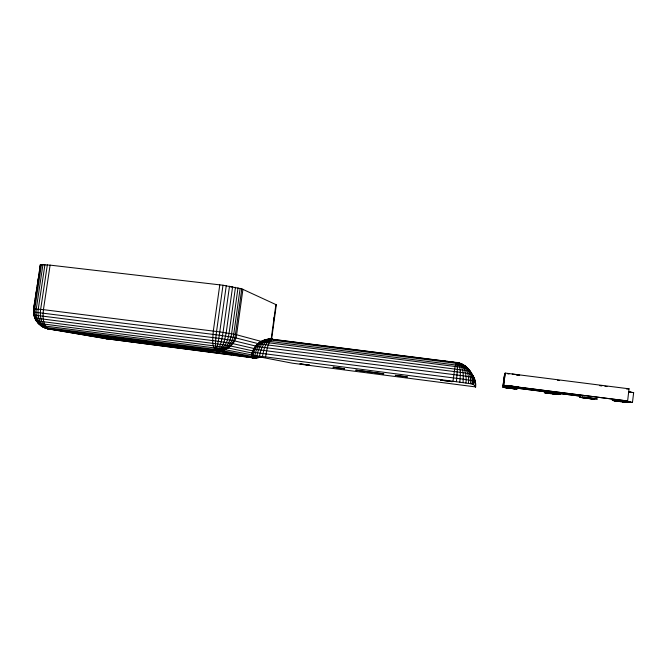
<?xml version="1.0" encoding="UTF-8"?>
<svg xmlns="http://www.w3.org/2000/svg" width="667" height="667" viewBox="0 0 667 667"><rect width="100%" height="100%" fill="white"/><g stroke="black" fill="none" stroke-linecap="round" stroke-linejoin="round"><path stroke-width="1" d="M475.654 386.927L473.312 384.259C474.796 373.87 466.583 363.565 456.211 362.439L272.686 339.295C262.79 337.752 252.718 345.373 251.592 355.361L292.388 363.198L475.654 386.927L475.763 384L474.437 378.306L470.285 371.227L469.268 370.935L263.723 344.439L257.579 343.947L253.585 349.166L463.298 375.821L472.953 377.48L475.346 381.099L474.487 381.107M473.312 384.259L472.945 384.15C474.462 373.995 466.525 362.823 455.819 363.315L268.968 339.728L266.208 339.528L260.897 341.662M475.446 386.952L475.288 382.099M472.945 384.15L471.994 383.967C473.52 374.17 466.291 363.165 456.053 362.581L271.869 339.345C262.548 337.952 254.244 346.54 253.252 355.411L251.592 355.361M471.994 383.967L470.477 383.708C471.619 375.363 467.442 365.783 459.046 363.031M271.502 340.045L276.33 304.777L241.787 288.844L222.995 285.226L50.108 265.132L40.537 264.632L33.533 308.771L33.742 315.007L34.876 318.109L33.934 315.124L33.675 309.947M468.426 383.392C469.676 374.929 465.783 363.698 456.211 362.439C454.277 368.426 454.019 375.012 452.985 381.249L470.477 383.708M465.916 383.016C466.85 375.446 465.157 364.14 456.211 362.439L457.228 364.832L457.404 369.101L456.453 381.707M463.023 382.6C463.498 375.88 464.124 364.966 456.211 362.439L457.212 362.74C461.639 367.976 460.147 375.821 459.838 382.158M627.622 400.984L629.039 388.811L505.211 373.078L503.518 385.268L627.622 400.984L503.518 385.268M624.896 401.576L632.474 402.434L633.65 392.63L628.731 391.821M503.01 385.843L504.644 374.07L503.01 385.843L582.391 395.806L503.226 385.551M503.201 386.435L580.19 396.106L503.201 386.435L503.944 380.457M504.185 378.464L504.552 375.471M503.752 384.951L505.211 373.078M273.753 319.51L274.029 317.459M271.069 339.878L275.913 304.502M242.93 289.278L236.61 334.742C235.459 344.347 226.088 352.209 216.35 350.842L49.508 329.139L43.372 327.214L40.57 325.471L36.193 320.81L34.701 318.009L218.376 341.321L231.933 343.422L254.202 348.566M219.793 284.826L213.307 331.049C213.081 337.352 210.914 346.273 216.35 350.842L252.876 357.854C264.34 356.787 265.199 356.478 252.876 357.854L106.495 338.744L49.508 329.139L43.313 327.189L217.884 349.8L258.446 357.612L261.114 356.778M222.995 285.226L216.1 334.726L215.416 343.68L215.966 350.45L255.669 357.979L258.446 357.612M226.271 285.684L218.859 338.336L216.35 350.842C225.905 352.009 234.384 343.663 235.443 334.467L241.787 288.844M229.506 286.193L223.053 332.383C221.811 338.553 221.294 345.614 217.083 350.6L216.35 350.842C225.654 351.717 232.75 342.688 233.758 334.125L240.128 288.361M232.608 286.735L226.171 332.85C224.746 339.161 223.62 348.833 216.35 350.842C225.271 351.192 230.574 341.521 231.607 333.733L238.002 287.836M235.468 287.285L229.056 333.308C227.889 340.028 225.246 348.341 218.117 350.75L48.049 328.623C38.994 327.414 32.45 317.584 33.892 308.713L40.537 264.632M33.892 307.896L34.959 300.767M35.268 298.724L36.96 287.527M37.26 285.484L38.953 274.287M39.261 272.253L40.153 264.832M41.479 264.532L34.826 308.738C33.242 318.051 40.02 327.897 49.508 329.139C42.279 326.138 42.771 316.175 43.43 309.646L50.108 265.132M42.963 264.541L36.293 308.846C34.776 317.617 40.262 327.755 49.508 329.139C41.254 326.98 39.595 316.575 40.662 309.313L47.349 264.841M35.434 319.668L35.751 317.609M44.939 264.641L38.261 309.046C36.902 317.1 40.645 327.48 49.508 329.139L43.622 327.272L38.169 323.328L217.492 346.348L228.314 348.016L252.309 353.093M253.252 355.411L265.549 356.887C266.825 350.959 267.15 343.68 271.869 339.345L274.637 339.87M262.423 356.486C263.757 350.383 265.107 340.22 272.686 339.295C262.865 337.71 253.268 345.589 252.134 355.319M257.996 344.155L257.579 344.022L260.188 341.971L265.349 342.371L461.564 367.317L468.176 368.543L473.045 375.713L472.353 375.746M259.546 356.128C260.63 349.208 264.182 338.969 272.686 339.295L266.191 339.57L272.686 339.295C263.64 338.261 257.971 347.991 257.012 355.819M254.894 355.586C255.895 347.757 261.664 339.736 270.035 339.144M263.073 340.545L465.624 366.258M276.33 304.777L275.721 305.119M633.65 392.63L633.016 392.671M632.474 402.434L625.021 401.342M258.629 343.655L260.172 342.038M216.625 352.918L106.495 338.744L46.698 328.506L40.57 325.471L218.726 348.474L254.827 355.486M261.231 341.779L263.34 340.637M261.105 356.803L255.419 357.962L249.516 357.212M264.099 340.387L266.366 339.628M260.855 356.795L255.419 357.962M258.437 357.629L252.876 357.854L254.869 357.904M107.212 338.644L104.019 338.186M475.554 384.025L473.428 380.857L463.315 379.173L252.318 352.176M626.605 389.061L629.039 388.811M107.662 338.703L104.252 338.219M473.645 378.331L474.437 378.306L471.894 374.237L462.998 372.661L255.361 346.34L255.845 346.565M272.686 339.295L269.426 339.144L271.494 339.753M252.876 357.854L255.586 357.979M509.496 373.762L507.645 373.678L508.387 373.87M518.768 375.188L516.508 374.979M548.374 392.621L547.457 392.555L549.925 392.971M445.506 361.206L443.372 361.197M452.059 362.423L453.176 362.523M585.042 397.374L584 397.299L585.251 397.532M619.309 400.667L618.076 400.567L620.393 400.975M582.233 397.557L581.232 397.474L583.5 397.857M628.964 392.221L631.407 392.354L629.106 391.946M259.68 356.678L260.372 356.753M506.378 387.127L504.711 386.993L506.245 387.269M505.903 387.602L504.285 387.469L505.778 387.735M628.514 392.254L630.373 392.446M556.687 393.83L558.604 394.005L556.153 393.588M620.452 400.792L616.25 400.333L621.761 401.167M547.59 393.038L545.773 392.871L547.123 393.121M586.06 397.482L582.308 397.073L586.326 397.69M627.839 401.918L630.273 402.118L626.58 401.551M583.225 397.657L579.59 397.265L584.759 398.032M623.503 401.968L625.838 402.151L622.244 401.609M257.47 357.545L256.128 357.387M507.537 387.26L503.068 386.777L507.362 387.427M507.028 387.735L502.693 387.26L511.464 388.527M548.282 392.563L551.934 393.038M619.401 400.625L621.852 400.95M512.164 388.578L514.941 388.853L512.381 388.427M550.55 392.863L545.789 392.346L551.225 393.155M555.469 393.697L560.655 394.272L553.402 393.222M585.042 397.332L587.327 397.632M617.667 401.025L614.04 400.659L615.207 400.892M622.153 401.809L628.006 402.426L620.735 401.409M553.568 393.972L556.595 394.28L554.21 393.88M230.649 286.802L232.716 287.043M582.233 397.507L584.45 397.799M446.848 361.347L449.841 361.722M512.231 374.054L519.668 375.204M621.269 400.842L623.412 401.142M506.837 387.143L508.879 387.427M627.389 401.918L623.211 401.401M619.176 401.209L612.273 400.425L616.3 401.05M506.345 387.619L511.789 388.311M554.094 393.522L556.47 393.855M586.735 397.524L588.761 397.807M620.66 401.626L623.086 401.968M510.872 388.419L516.9 389.103L511.105 388.252M548.141 393.063L551.834 393.522M590.528 398.249L595.314 398.766L591.704 398.191M550.117 393.338L544.155 392.663L548.182 393.28M552.234 393.813L558.579 394.539L552.935 393.705M583.867 397.699L585.834 397.974M587.585 398.399L592.204 398.899L589.962 398.516M557.529 380.282L559.596 380.549M599.8 385.659L601.859 385.918M604.952 386.31L607.012 386.577M623.353 401.092L625.513 401.367M619.118 401.167L621.202 401.426M508.621 387.36L510.538 387.602M619.043 401.459L621.094 401.717M510.072 387.794L515.683 388.411L510.313 387.61M551.759 392.98L555.636 393.48M588.644 397.757L590.645 398.016M552.651 393.338L554.636 393.63M508.079 387.827L509.938 388.069M585.718 397.924L589.536 398.424M550.825 393.63L552.76 393.914M265.549 356.887L452.985 381.249M218.676 353.185L232.041 354.927M234.1 355.203L247.465 356.945M621.169 401.134L623.295 401.367M617.058 401.2L619.118 401.434M590.253 397.999L597.39 399.033L587.135 397.84M589.053 398.057L585.401 397.607M550.817 393.138L552.71 393.388M508.346 387.602L517.7 388.678L511.731 387.794M551.534 393.522L553.702 393.772M587.285 398.157L594.222 399.166L584.292 398.007M549.049 393.43L550.892 393.68M509.638 388.302L506.128 387.827M506.603 387.36L508.663 387.61M547.374 393.205L549.45 393.447M106.737 338.578L104.561 338.269M615.291 400.95L617.634 401.234M107.145 337.519C121.327 339.711 92.163 335.343 106.386 337.535M105.336 338.386L106.495 338.744L104.927 338.319M451.284 361.923L454.561 362.531M44.055 327.347L38.286 323.387L35.243 318.801M459.555 363.156L456.211 362.439L462.723 364.44M253.602 351.067L229.907 345.848L217.917 344.014L36.193 320.81L36.918 321.027M256.778 346.306L233.567 340.654L218.859 338.336L33.742 315.007L34.651 315.308M258.904 343.83L234.751 337.644L219.335 335.168L33.55 312.023M261.539 341.496L235.443 334.467L219.802 331.916L43.43 309.646L33.734 308.913M105.169 337.694L105.786 338.444M471.102 373.437L474.254 378.347L475.154 381.132M383.733 373.853L355.844 370.16L383.733 373.853M395.348 375.346L407.279 376.922L395.348 375.346M440.695 380.14L452.143 381.649L440.695 380.14M179.123 347.19L186.543 348.207L179.123 347.19M225.604 353.235L235.726 354.619L225.604 353.235M506.428 385.443L518.217 387.002L506.428 385.443M505.828 386.018L517.233 387.527L505.828 386.018M505.936 386.61L517 388.077L505.936 386.61M300.092 363.874L309.621 365.174L300.092 363.874M333.116 367.209L344.572 368.784L333.116 367.209M85.768 334.992L95.698 336.393L85.768 334.992M204.861 349.967L92.463 335.334L198.874 349.441L211.122 351.709L114.541 339.119L119.185 339.912L224.462 353.643L204.861 349.967"/></g></svg>
